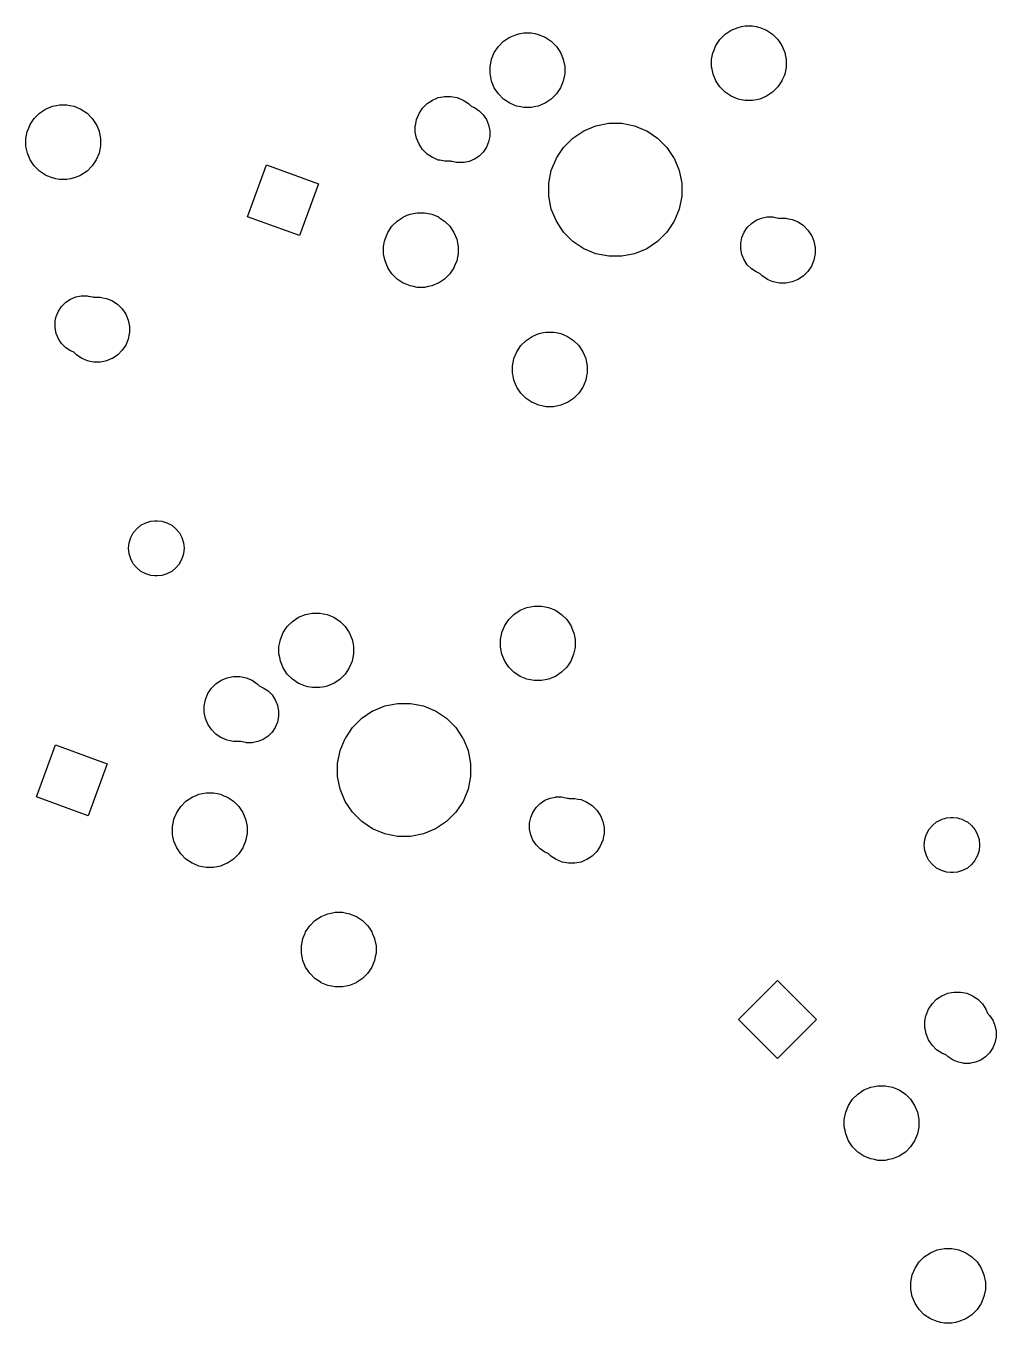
# Model space of a CAD drawing. Extents: x 74 to 361, y -185 to -87.
# Drawn here: x 185.28 to 215.22, y -185.16 to -145.13 of the extents above; entities that cross this region are included whole.
import ezdxf

# ---------------------------------------------------------------- set-up
doc = ezdxf.new("R2010")
doc.units = 0
doc.header["$MEASUREMENT"] = 0
doc.layers.add('BLACK', color=7, linetype='CONTINUOUS')

msp = doc.modelspace()

# ---------------------------------------------------------------- linework, layer by layer
at = {"layer": 'BLACK', "linetype": 'CONTINUOUS'}
for p, q in [((206.856, -145.391), (207.045, -145.266)), ((207.045, -145.266), (207.254, -145.179)), ((207.254, -145.179), (207.365, -145.157)), ((207.365, -145.157), (207.476, -145.135)), ((207.476, -145.135), (207.703, -145.135)), ((207.703, -145.135), (207.814, -145.157)), ((207.814, -145.157), (207.926, -145.179)), ((207.926, -145.179), (208.135, -145.266)), ((208.135, -145.266), (208.323, -145.391)), ((199.86, -145.767), (200.02, -145.606)), ((200.02, -145.606), (200.209, -145.481)), ((200.209, -145.481), (200.418, -145.394)), ((200.418, -145.394), (200.529, -145.372)), ((200.529, -145.372), (200.641, -145.35)), ((200.641, -145.35), (200.867, -145.35)), ((200.867, -145.35), (200.979, -145.372)), ((200.979, -145.372), (201.09, -145.394)), ((201.09, -145.394), (201.299, -145.481)), ((201.299, -145.481), (201.488, -145.606)), ((201.488, -145.606), (201.648, -145.767)), ((206.57, -145.74), (206.696, -145.552)), ((206.696, -145.552), (206.856, -145.391)), ((208.323, -145.391), (208.484, -145.552)), ((208.484, -145.552), (208.61, -145.74)), ((199.647, -146.165), (199.734, -145.955)), ((199.734, -145.955), (199.86, -145.767)), ((201.648, -145.767), (201.774, -145.955)), ((201.774, -145.955), (201.861, -146.165)), ((206.439, -146.172), (206.48, -145.965)), ((206.48, -145.965), (206.483, -145.95)), ((206.483, -145.95), (206.57, -145.74)), ((208.61, -145.74), (208.697, -145.95)), ((208.697, -145.95), (208.7, -145.965)), ((208.7, -145.965), (208.741, -146.172)), ((199.603, -146.387), (199.646, -146.172)), ((199.603, -146.614), (199.603, -146.387)), ((199.646, -146.172), (199.647, -146.165)), ((201.861, -146.165), (201.862, -146.172)), ((201.862, -146.172), (201.905, -146.387)), ((201.905, -146.387), (201.905, -146.614)), ((206.439, -146.399), (206.439, -146.172)), ((206.453, -146.472), (206.439, -146.399)), ((206.483, -146.621), (206.453, -146.472)), ((208.726, -146.472), (208.697, -146.621)), ((208.741, -146.399), (208.726, -146.472)), ((208.741, -146.172), (208.741, -146.399)), ((199.612, -146.658), (199.603, -146.614)), ((199.647, -146.836), (199.612, -146.658)), ((199.734, -147.046), (199.647, -146.836)), ((201.861, -146.836), (201.774, -147.046)), ((201.896, -146.658), (201.861, -146.836)), ((201.905, -146.614), (201.896, -146.658)), ((206.504, -146.671), (206.483, -146.621)), ((206.558, -146.803), (206.504, -146.671)), ((206.57, -146.831), (206.558, -146.803)), ((206.696, -147.019), (206.57, -146.831)), ((208.61, -146.831), (208.484, -147.019)), ((208.621, -146.803), (208.61, -146.831)), ((208.676, -146.671), (208.621, -146.803)), ((208.697, -146.621), (208.676, -146.671)), ((199.86, -147.234), (199.734, -147.046)), ((200.02, -147.395), (199.86, -147.234)), ((201.648, -147.234), (201.488, -147.395)), ((201.774, -147.046), (201.648, -147.234)), ((206.856, -147.18), (206.696, -147.019)), ((207.045, -147.306), (206.856, -147.18)), ((208.323, -147.18), (208.135, -147.306)), ((208.484, -147.019), (208.323, -147.18)), ((185.886, -147.701), (186.095, -147.614)), ((186.095, -147.614), (186.223, -147.589)), ((186.223, -147.589), (186.318, -147.57)), ((186.318, -147.57), (186.544, -147.57)), ((186.544, -147.57), (186.639, -147.589)), ((186.639, -147.589), (186.767, -147.614)), ((186.767, -147.614), (186.976, -147.701)), ((197.41, -147.835), (197.52, -147.671)), ((197.52, -147.671), (197.659, -147.532)), ((197.659, -147.532), (197.823, -147.422)), ((197.823, -147.422), (197.843, -147.414)), ((197.843, -147.414), (197.895, -147.392)), ((197.895, -147.392), (198.005, -147.347)), ((198.005, -147.347), (198.142, -147.319)), ((198.142, -147.319), (198.199, -147.308)), ((198.199, -147.308), (198.396, -147.308)), ((198.396, -147.308), (198.452, -147.319)), ((198.452, -147.319), (198.589, -147.347)), ((198.589, -147.347), (198.699, -147.392)), ((198.699, -147.392), (198.752, -147.414)), ((198.752, -147.414), (198.771, -147.422)), ((198.771, -147.422), (198.935, -147.532)), ((198.935, -147.532), (198.998, -147.594)), ((198.998, -147.594), (199.016, -147.61)), ((199.016, -147.61), (199.038, -147.621)), ((199.038, -147.621), (199.119, -147.655)), ((199.119, -147.655), (199.266, -147.753)), ((200.209, -147.521), (200.02, -147.395)), ((200.236, -147.532), (200.209, -147.521)), ((200.209, -147.521), (200.209, -147.521)), ((200.209, -147.521), (200.209, -147.521)), ((200.418, -147.607), (200.236, -147.532)), ((200.498, -147.623), (200.418, -147.607)), ((200.641, -147.652), (200.498, -147.623)), ((200.867, -147.652), (200.641, -147.652)), ((201.01, -147.623), (200.867, -147.652)), ((201.09, -147.607), (201.01, -147.623)), ((201.272, -147.532), (201.09, -147.607)), ((201.299, -147.521), (201.272, -147.532)), ((201.488, -147.395), (201.299, -147.521)), ((201.299, -147.521), (201.299, -147.521)), ((201.299, -147.521), (201.299, -147.521)), ((207.254, -147.392), (207.045, -147.306)), ((207.354, -147.412), (207.254, -147.392)), ((207.476, -147.437), (207.354, -147.412)), ((207.703, -147.437), (207.476, -147.437)), ((207.826, -147.412), (207.703, -147.437)), ((207.926, -147.392), (207.826, -147.412)), ((208.135, -147.306), (207.926, -147.392)), ((185.411, -148.175), (185.537, -147.987)), ((185.537, -147.987), (185.697, -147.827)), ((185.697, -147.827), (185.886, -147.701)), ((186.976, -147.701), (187.165, -147.827)), ((187.165, -147.827), (187.325, -147.987)), ((187.325, -147.987), (187.451, -148.175)), ((197.297, -148.207), (197.32, -148.089)), ((197.32, -148.089), (197.335, -148.017)), ((197.335, -148.017), (197.41, -147.835)), ((199.266, -147.753), (199.392, -147.879)), ((199.392, -147.879), (199.49, -148.026)), ((199.49, -148.026), (199.558, -148.19)), ((185.28, -148.607), (185.322, -148.394)), ((185.322, -148.394), (185.324, -148.385)), ((185.324, -148.385), (185.399, -148.205)), ((185.399, -148.205), (185.411, -148.175)), ((185.411, -148.175), (185.411, -148.175)), ((187.451, -148.175), (187.451, -148.175)), ((187.451, -148.175), (187.463, -148.205)), ((187.463, -148.205), (187.538, -148.385)), ((187.538, -148.385), (187.539, -148.394)), ((187.539, -148.394), (187.582, -148.607)), ((197.296, -148.211), (197.297, -148.207)), ((197.296, -148.408), (197.296, -148.211)), ((197.335, -148.601), (197.296, -148.408)), ((199.558, -148.19), (199.584, -148.32)), ((199.584, -148.32), (199.593, -148.363)), ((199.593, -148.363), (199.593, -148.364)), ((199.593, -148.364), (199.593, -148.542)), ((202.158, -148.597), (202.494, -148.373)), ((202.494, -148.373), (202.498, -148.371)), ((202.498, -148.371), (202.867, -148.218)), ((202.867, -148.218), (203.263, -148.139)), ((203.263, -148.139), (203.667, -148.139)), ((203.667, -148.139), (204.064, -148.218)), ((204.064, -148.218), (204.433, -148.371)), ((204.433, -148.371), (204.437, -148.373)), ((204.437, -148.373), (204.773, -148.597)), ((185.28, -148.834), (185.28, -148.607)), ((185.292, -148.895), (185.28, -148.834)), ((185.324, -149.056), (185.292, -148.895)), ((187.57, -148.895), (187.538, -149.056)), ((187.582, -148.834), (187.57, -148.895)), ((187.582, -148.607), (187.582, -148.834)), ((197.41, -148.783), (197.335, -148.601)), ((197.52, -148.947), (197.41, -148.783)), ((199.49, -148.88), (199.392, -149.027)), ((199.558, -148.716), (199.49, -148.88)), ((199.593, -148.542), (199.558, -148.716)), ((201.663, -149.196), (201.872, -148.883)), ((201.872, -148.883), (202.158, -148.597)), ((204.773, -148.597), (205.059, -148.883)), ((205.059, -148.883), (205.268, -149.196)), ((185.411, -149.266), (185.324, -149.056)), ((185.537, -149.454), (185.411, -149.266)), ((187.451, -149.266), (187.325, -149.454)), ((187.538, -149.056), (187.451, -149.266)), ((197.659, -149.087), (197.52, -148.947)), ((197.823, -149.196), (197.659, -149.087)), ((197.876, -149.218), (197.823, -149.196)), ((197.823, -149.196), (197.823, -149.196)), ((197.823, -149.196), (197.823, -149.196)), ((198.005, -149.272), (197.876, -149.218)), ((198.054, -149.282), (198.005, -149.272)), ((198.199, -149.31), (198.054, -149.282)), ((199.119, -149.251), (198.955, -149.319)), ((199.266, -149.153), (199.119, -149.251)), ((199.392, -149.027), (199.266, -149.153)), ((201.493, -149.592), (201.648, -149.219)), ((201.648, -149.219), (201.663, -149.196)), ((205.268, -149.196), (205.283, -149.219)), ((205.283, -149.219), (205.438, -149.592)), ((185.697, -149.615), (185.537, -149.454)), ((185.886, -149.741), (185.697, -149.615)), ((187.165, -149.615), (186.976, -149.741)), ((187.325, -149.454), (187.165, -149.615)), ((192.121, -151.022), (192.703, -149.422)), ((192.703, -149.422), (194.303, -150.004)), ((198.382, -149.31), (198.199, -149.31)), ((198.407, -149.313), (198.382, -149.31)), ((198.428, -149.319), (198.407, -149.313)), ((198.429, -149.319), (198.428, -149.319)), ((198.567, -149.347), (198.429, -149.319)), ((198.429, -149.319), (198.429, -149.319)), ((198.603, -149.354), (198.567, -149.347)), ((198.781, -149.354), (198.603, -149.354)), ((198.805, -149.349), (198.781, -149.354)), ((198.955, -149.319), (198.805, -149.349)), ((201.414, -149.988), (201.493, -149.592)), ((205.438, -149.592), (205.516, -149.988)), ((185.924, -149.756), (185.886, -149.741)), ((185.886, -149.741), (185.886, -149.741)), ((185.886, -149.741), (185.886, -149.741)), ((186.095, -149.827), (185.924, -149.756)), ((186.205, -149.849), (186.095, -149.827)), ((186.318, -149.872), (186.205, -149.849)), ((186.544, -149.872), (186.318, -149.872)), ((186.657, -149.849), (186.544, -149.872)), ((186.767, -149.827), (186.657, -149.849)), ((186.938, -149.756), (186.767, -149.827)), ((186.976, -149.741), (186.938, -149.756)), ((186.976, -149.741), (186.976, -149.741)), ((186.976, -149.741), (186.976, -149.741)), ((194.303, -150.004), (193.72, -151.604)), ((201.414, -150.392), (201.414, -149.988)), ((205.516, -149.988), (205.516, -150.392)), ((201.493, -150.789), (201.414, -150.392)), ((205.516, -150.392), (205.438, -150.789)), ((197.29, -150.913), (197.354, -150.9)), ((197.354, -150.9), (197.581, -150.9)), ((197.581, -150.9), (197.645, -150.913)), ((201.648, -151.162), (201.493, -150.789)), ((205.438, -150.789), (205.283, -151.162)), ((193.72, -151.604), (192.121, -151.022)), ((196.573, -151.317), (196.734, -151.157)), ((196.734, -151.157), (196.922, -151.031)), ((196.922, -151.031), (196.928, -151.029)), ((196.928, -151.029), (197.049, -150.979)), ((197.049, -150.979), (197.132, -150.944)), ((197.132, -150.944), (197.29, -150.913)), ((197.645, -150.913), (197.803, -150.944)), ((197.803, -150.944), (197.886, -150.979)), ((197.886, -150.979), (198.007, -151.029)), ((198.007, -151.029), (198.013, -151.031)), ((198.013, -151.031), (198.201, -151.157)), ((198.201, -151.157), (198.361, -151.317)), ((201.872, -151.498), (201.648, -151.162)), ((201.648, -151.162), (201.648, -151.162)), ((205.283, -151.162), (205.059, -151.498)), ((205.283, -151.162), (205.283, -151.162)), ((207.539, -151.354), (207.665, -151.228)), ((207.665, -151.228), (207.812, -151.129)), ((207.812, -151.129), (207.976, -151.062)), ((207.976, -151.062), (208.141, -151.029)), ((208.141, -151.029), (208.15, -151.027)), ((208.15, -151.027), (208.328, -151.027)), ((208.328, -151.027), (208.364, -151.034)), ((208.364, -151.034), (208.502, -151.062)), ((208.502, -151.062), (208.502, -151.062)), ((208.502, -151.062), (208.503, -151.062)), ((208.503, -151.062), (208.524, -151.068)), ((208.524, -151.068), (208.549, -151.071)), ((208.549, -151.071), (208.732, -151.071)), ((208.732, -151.071), (208.765, -151.077)), ((208.765, -151.077), (208.926, -151.109)), ((208.926, -151.109), (209.108, -151.184)), ((209.108, -151.184), (209.272, -151.294)), ((209.272, -151.294), (209.411, -151.433)), ((196.361, -151.715), (196.447, -151.506)), ((196.447, -151.506), (196.573, -151.317)), ((198.361, -151.317), (198.487, -151.506)), ((198.487, -151.506), (198.574, -151.715)), ((202.158, -151.784), (201.872, -151.498)), ((205.059, -151.498), (204.773, -151.784)), ((207.348, -151.789), (207.373, -151.665)), ((207.373, -151.665), (207.441, -151.501)), ((207.441, -151.501), (207.539, -151.354)), ((209.411, -151.433), (209.521, -151.597)), ((209.521, -151.597), (209.521, -151.597)), ((209.521, -151.597), (209.527, -151.612)), ((209.527, -151.612), (209.596, -151.78)), ((196.316, -151.938), (196.348, -151.776)), ((196.316, -152.165), (196.316, -151.938)), ((196.348, -151.776), (196.361, -151.715)), ((198.574, -151.715), (198.586, -151.776)), ((198.586, -151.776), (198.618, -151.938)), ((198.618, -151.938), (198.618, -152.165)), ((202.494, -152.008), (202.158, -151.784)), ((202.867, -152.163), (202.494, -152.008)), ((202.494, -152.008), (202.494, -152.008)), ((202.494, -152.008), (202.494, -152.008)), ((204.437, -152.008), (204.064, -152.163)), ((204.773, -151.784), (204.437, -152.008)), ((204.437, -152.008), (204.437, -152.008)), ((204.437, -152.008), (204.437, -152.008)), ((207.338, -151.839), (207.34, -151.828)), ((207.338, -152.017), (207.338, -151.839)), ((207.373, -152.191), (207.338, -152.017)), ((207.34, -151.828), (207.348, -151.789)), ((209.596, -151.78), (209.616, -151.876)), ((209.616, -151.876), (209.635, -151.973)), ((209.635, -151.973), (209.635, -152.17)), ((196.337, -152.268), (196.316, -152.165)), ((196.361, -152.387), (196.337, -152.268)), ((196.416, -152.521), (196.361, -152.387)), ((198.574, -152.387), (198.518, -152.521)), ((198.598, -152.268), (198.574, -152.387)), ((198.618, -152.165), (198.598, -152.268)), ((203.263, -152.241), (202.867, -152.163)), ((203.667, -152.241), (203.263, -152.241)), ((204.064, -152.163), (203.667, -152.241)), ((207.441, -152.355), (207.373, -152.191)), ((207.539, -152.502), (207.441, -152.355)), ((207.665, -152.628), (207.539, -152.502)), ((209.596, -152.364), (209.521, -152.546)), ((209.628, -152.206), (209.596, -152.364)), ((209.635, -152.17), (209.628, -152.206)), ((196.446, -152.594), (196.416, -152.521)), ((196.447, -152.596), (196.446, -152.594)), ((196.573, -152.785), (196.447, -152.596)), ((196.734, -152.945), (196.573, -152.785)), ((198.361, -152.785), (198.201, -152.945)), ((198.487, -152.596), (198.361, -152.785)), ((198.488, -152.594), (198.487, -152.596)), ((198.518, -152.521), (198.488, -152.594)), ((207.812, -152.726), (207.665, -152.628)), ((207.893, -152.76), (207.812, -152.726)), ((207.914, -152.771), (207.893, -152.76)), ((207.933, -152.787), (207.914, -152.771)), ((207.996, -152.849), (207.933, -152.787)), ((208.16, -152.959), (207.996, -152.849)), ((209.272, -152.849), (209.108, -152.959)), ((209.411, -152.71), (209.272, -152.849)), ((209.521, -152.546), (209.411, -152.71)), ((196.922, -153.071), (196.734, -152.945)), ((196.935, -153.076), (196.922, -153.071)), ((196.922, -153.071), (196.922, -153.071)), ((196.922, -153.071), (196.922, -153.071)), ((197.132, -153.158), (196.935, -153.076)), ((197.243, -153.18), (197.132, -153.158)), ((197.354, -153.202), (197.243, -153.18)), ((197.581, -153.202), (197.354, -153.202)), ((197.692, -153.18), (197.581, -153.202)), ((197.803, -153.158), (197.692, -153.18)), ((198, -153.076), (197.803, -153.158)), ((198.013, -153.071), (198, -153.076)), ((198.201, -152.945), (198.013, -153.071)), ((198.013, -153.071), (198.013, -153.071)), ((198.013, -153.071), (198.013, -153.071)), ((208.189, -152.971), (208.16, -152.959)), ((208.16, -152.959), (208.16, -152.959)), ((208.16, -152.959), (208.16, -152.959)), ((208.342, -153.034), (208.189, -152.971)), ((208.535, -153.073), (208.342, -153.034)), ((208.732, -153.073), (208.535, -153.073)), ((208.926, -153.034), (208.732, -153.073)), ((209.079, -152.971), (208.926, -153.034)), ((209.108, -152.959), (209.079, -152.971)), ((209.108, -152.959), (209.108, -152.959)), ((209.108, -152.959), (209.108, -152.959)), ((186.38, -153.789), (186.506, -153.663)), ((186.506, -153.663), (186.653, -153.565)), ((186.653, -153.565), (186.817, -153.497)), ((186.817, -153.497), (186.982, -153.464)), ((186.982, -153.464), (186.992, -153.462)), ((186.992, -153.462), (187.169, -153.462)), ((187.169, -153.462), (187.205, -153.469)), ((187.205, -153.469), (187.343, -153.497)), ((187.343, -153.497), (187.343, -153.497)), ((187.343, -153.497), (187.344, -153.497)), ((187.344, -153.497), (187.365, -153.503)), ((187.365, -153.503), (187.39, -153.506)), ((187.39, -153.506), (187.574, -153.506)), ((187.574, -153.506), (187.65, -153.521)), ((187.65, -153.521), (187.767, -153.544)), ((187.767, -153.544), (187.949, -153.62)), ((187.949, -153.62), (188.113, -153.729)), ((186.186, -154.239), (186.214, -154.1)), ((186.214, -154.1), (186.282, -153.936)), ((186.282, -153.936), (186.38, -153.789)), ((188.113, -153.729), (188.252, -153.869)), ((188.252, -153.869), (188.362, -154.032)), ((188.362, -154.032), (188.437, -154.215)), ((186.179, -154.274), (186.186, -154.239)), ((186.179, -154.452), (186.179, -154.274)), ((186.18, -154.453), (186.179, -154.452)), ((186.214, -154.626), (186.18, -154.453)), ((188.437, -154.215), (188.456, -154.307)), ((188.456, -154.307), (188.476, -154.408)), ((188.476, -154.408), (188.476, -154.605)), ((186.282, -154.79), (186.214, -154.626)), ((186.38, -154.937), (186.282, -154.79)), ((188.437, -154.799), (188.362, -154.981)), ((188.47, -154.635), (188.437, -154.799)), ((188.476, -154.605), (188.47, -154.635)), ((200.554, -155.001), (200.714, -154.841)), ((200.714, -154.841), (200.902, -154.715)), ((200.902, -154.715), (201.112, -154.628)), ((201.112, -154.628), (201.254, -154.6)), ((201.254, -154.6), (201.334, -154.584)), ((201.334, -154.584), (201.561, -154.584)), ((201.561, -154.584), (201.641, -154.6)), ((201.641, -154.6), (201.783, -154.628)), ((201.783, -154.628), (201.993, -154.715)), ((201.993, -154.715), (202.181, -154.841)), ((202.181, -154.841), (202.342, -155.001)), ((186.506, -155.063), (186.38, -154.937)), ((186.653, -155.161), (186.506, -155.063)), ((186.734, -155.195), (186.653, -155.161)), ((186.756, -155.206), (186.734, -155.195)), ((186.775, -155.222), (186.756, -155.206)), ((186.837, -155.284), (186.775, -155.222)), ((187.001, -155.394), (186.837, -155.284)), ((188.113, -155.284), (187.949, -155.394)), ((188.252, -155.145), (188.113, -155.284)), ((188.362, -154.981), (188.252, -155.145)), ((200.341, -155.399), (200.428, -155.189)), ((200.428, -155.189), (200.554, -155.001)), ((202.342, -155.001), (202.468, -155.189)), ((202.468, -155.189), (202.554, -155.399)), ((187.018, -155.401), (187.001, -155.394)), ((187.001, -155.394), (187.001, -155.394)), ((187.001, -155.394), (187.001, -155.394)), ((187.183, -155.469), (187.018, -155.401)), ((187.262, -155.485), (187.183, -155.469)), ((187.376, -155.508), (187.262, -155.485)), ((187.574, -155.508), (187.376, -155.508)), ((187.688, -155.485), (187.574, -155.508)), ((187.767, -155.469), (187.688, -155.485)), ((187.932, -155.401), (187.767, -155.469)), ((187.949, -155.394), (187.932, -155.401)), ((187.949, -155.394), (187.949, -155.394)), ((187.949, -155.394), (187.949, -155.394)), ((200.297, -155.621), (200.327, -155.469)), ((200.297, -155.848), (200.297, -155.621)), ((200.327, -155.469), (200.341, -155.399)), ((202.554, -155.399), (202.568, -155.469)), ((202.568, -155.469), (202.599, -155.621)), ((202.599, -155.621), (202.599, -155.848)), ((200.314, -155.934), (200.297, -155.848)), ((200.341, -156.07), (200.314, -155.934)), ((200.392, -156.194), (200.341, -156.07)), ((202.554, -156.07), (202.503, -156.194)), ((202.582, -155.934), (202.554, -156.07)), ((202.599, -155.848), (202.582, -155.934)), ((200.421, -156.265), (200.392, -156.194)), ((200.428, -156.28), (200.421, -156.265)), ((200.554, -156.468), (200.428, -156.28)), ((200.714, -156.629), (200.554, -156.468)), ((202.342, -156.468), (202.181, -156.629)), ((202.468, -156.28), (202.342, -156.468)), ((202.474, -156.265), (202.468, -156.28)), ((202.503, -156.194), (202.474, -156.265)), ((200.902, -156.755), (200.714, -156.629)), ((200.909, -156.757), (200.902, -156.755)), ((200.902, -156.755), (200.902, -156.755)), ((200.902, -156.755), (200.902, -156.755)), ((201.112, -156.841), (200.909, -156.757)), ((201.202, -156.859), (201.112, -156.841)), ((201.334, -156.886), (201.202, -156.859)), ((201.561, -156.886), (201.334, -156.886)), ((201.693, -156.859), (201.561, -156.886)), ((201.783, -156.841), (201.693, -156.859)), ((201.986, -156.757), (201.783, -156.841)), ((201.993, -156.755), (201.986, -156.757)), ((202.181, -156.629), (201.993, -156.755)), ((201.993, -156.755), (201.993, -156.755)), ((201.993, -156.755), (201.993, -156.755)), ((188.843, -160.534), (188.975, -160.464)), ((188.975, -160.464), (189.136, -160.415)), ((189.136, -160.415), (189.261, -160.403)), ((189.261, -160.403), (189.344, -160.403)), ((189.344, -160.403), (189.469, -160.415)), ((189.469, -160.415), (189.63, -160.464)), ((189.63, -160.464), (189.762, -160.534)), ((188.513, -160.926), (188.592, -160.779)), ((188.592, -160.779), (188.698, -160.649)), ((188.592, -160.779), (188.592, -160.779)), ((188.698, -160.649), (188.827, -160.543)), ((188.827, -160.543), (188.843, -160.534)), ((189.762, -160.534), (189.778, -160.543)), ((189.778, -160.543), (189.907, -160.649)), ((189.907, -160.649), (190.014, -160.779)), ((190.014, -160.779), (190.014, -160.779)), ((190.014, -160.779), (190.093, -160.926)), ((188.447, -161.254), (188.464, -161.087)), ((188.464, -161.42), (188.447, -161.254)), ((188.464, -161.087), (188.513, -160.926)), ((190.093, -160.926), (190.141, -161.087)), ((190.141, -161.087), (190.158, -161.254)), ((190.158, -161.254), (190.141, -161.42)), ((188.513, -161.581), (188.464, -161.42)), ((188.583, -161.714), (188.513, -161.581)), ((190.093, -161.581), (190.022, -161.714)), ((190.141, -161.42), (190.093, -161.581)), ((188.592, -161.729), (188.583, -161.714)), ((188.698, -161.858), (188.592, -161.729)), ((188.827, -161.965), (188.698, -161.858)), ((188.975, -162.044), (188.827, -161.965)), ((188.827, -161.965), (188.827, -161.965)), ((189.136, -162.092), (188.975, -162.044)), ((189.261, -162.105), (189.136, -162.092)), ((189.344, -162.105), (189.261, -162.105)), ((189.469, -162.092), (189.344, -162.105)), ((189.63, -162.044), (189.469, -162.092)), ((189.778, -161.965), (189.63, -162.044)), ((189.907, -161.858), (189.778, -161.965)), ((189.778, -161.965), (189.778, -161.965)), ((190.014, -161.729), (189.907, -161.858)), ((190.022, -161.714), (190.014, -161.729)), ((193.693, -163.382), (193.903, -163.295)), ((193.903, -163.295), (194.014, -163.273)), ((194.014, -163.273), (194.125, -163.251)), ((194.125, -163.251), (194.352, -163.251)), ((194.352, -163.251), (194.463, -163.273)), ((194.463, -163.273), (194.574, -163.295)), ((194.574, -163.295), (194.784, -163.382)), ((200.18, -163.453), (200.341, -163.293)), ((200.341, -163.293), (200.529, -163.167)), ((200.529, -163.167), (200.739, -163.08)), ((200.739, -163.08), (200.85, -163.058)), ((200.85, -163.058), (200.961, -163.036)), ((200.961, -163.036), (201.188, -163.036)), ((201.188, -163.036), (201.299, -163.058)), ((201.299, -163.058), (201.41, -163.08)), ((201.41, -163.08), (201.619, -163.167)), ((201.619, -163.167), (201.808, -163.293)), ((201.808, -163.293), (201.968, -163.453)), ((193.219, -163.856), (193.344, -163.668)), ((193.344, -163.668), (193.505, -163.508)), ((193.505, -163.508), (193.693, -163.382)), ((194.784, -163.382), (194.972, -163.508)), ((194.972, -163.508), (195.133, -163.668)), ((195.133, -163.668), (195.259, -163.856)), ((199.968, -163.851), (200.054, -163.641)), ((200.054, -163.641), (200.18, -163.453)), ((201.968, -163.453), (202.094, -163.641)), ((202.094, -163.641), (202.181, -163.851)), ((193.112, -164.164), (193.132, -164.066)), ((193.132, -164.066), (193.219, -163.856)), ((195.259, -163.856), (195.345, -164.066)), ((195.345, -164.066), (195.365, -164.164)), ((199.923, -164.073), (199.964, -163.866)), ((199.923, -164.3), (199.923, -164.073)), ((199.964, -163.866), (199.968, -163.851)), ((202.181, -163.851), (202.184, -163.866)), ((202.184, -163.866), (202.225, -164.073)), ((202.225, -164.073), (202.225, -164.3)), ((193.088, -164.288), (193.112, -164.164)), ((193.088, -164.515), (193.088, -164.288)), ((195.365, -164.164), (195.39, -164.288)), ((195.39, -164.288), (195.39, -164.515)), ((199.935, -164.358), (199.923, -164.3)), ((199.968, -164.522), (199.935, -164.358)), ((202.214, -164.358), (202.181, -164.522)), ((202.225, -164.3), (202.214, -164.358)), ((193.11, -164.626), (193.088, -164.515)), ((193.132, -164.737), (193.11, -164.626)), ((193.219, -164.947), (193.132, -164.737)), ((195.345, -164.737), (195.259, -164.947)), ((195.367, -164.626), (195.345, -164.737)), ((195.39, -164.515), (195.367, -164.626)), ((200.054, -164.732), (199.968, -164.522)), ((200.18, -164.92), (200.054, -164.732)), ((202.094, -164.732), (201.968, -164.92)), ((202.181, -164.522), (202.094, -164.732)), ((191.308, -165.323), (191.49, -165.248)), ((191.49, -165.248), (191.62, -165.222)), ((191.62, -165.222), (191.683, -165.209)), ((191.683, -165.209), (191.88, -165.209)), ((191.88, -165.209), (191.943, -165.222)), ((191.943, -165.222), (192.074, -165.248)), ((192.074, -165.248), (192.256, -165.323)), ((193.344, -165.135), (193.219, -164.947)), ((193.505, -165.296), (193.344, -165.135)), ((193.693, -165.422), (193.505, -165.296)), ((194.972, -165.296), (194.784, -165.422)), ((195.133, -165.135), (194.972, -165.296)), ((195.259, -164.947), (195.133, -165.135)), ((200.341, -165.081), (200.18, -164.92)), ((200.529, -165.207), (200.341, -165.081)), ((200.739, -165.293), (200.529, -165.207)), ((200.85, -165.316), (200.739, -165.293)), ((201.41, -165.293), (201.299, -165.316)), ((201.619, -165.207), (201.41, -165.293)), ((201.808, -165.081), (201.619, -165.207)), ((201.968, -164.92), (201.808, -165.081)), ((190.895, -165.736), (191.004, -165.572)), ((191.004, -165.572), (191.144, -165.433)), ((191.144, -165.433), (191.308, -165.323)), ((192.256, -165.323), (192.42, -165.433)), ((192.42, -165.433), (192.482, -165.495)), ((192.482, -165.495), (192.501, -165.511)), ((192.501, -165.511), (192.523, -165.522)), ((192.523, -165.522), (192.603, -165.556)), ((192.603, -165.556), (192.751, -165.654)), ((192.751, -165.654), (192.876, -165.78)), ((193.755, -165.447), (193.693, -165.422)), ((193.693, -165.422), (193.693, -165.422)), ((193.693, -165.422), (193.693, -165.422)), ((193.903, -165.508), (193.755, -165.447)), ((193.982, -165.524), (193.903, -165.508)), ((194.125, -165.553), (193.982, -165.524)), ((194.352, -165.553), (194.125, -165.553)), ((194.495, -165.524), (194.352, -165.553)), ((194.574, -165.508), (194.495, -165.524)), ((194.722, -165.447), (194.574, -165.508)), ((194.784, -165.422), (194.722, -165.447)), ((194.784, -165.422), (194.784, -165.422)), ((194.784, -165.422), (194.784, -165.422)), ((200.961, -165.338), (200.85, -165.316)), ((201.188, -165.338), (200.961, -165.338)), ((201.299, -165.316), (201.188, -165.338)), ((190.781, -166.112), (190.817, -165.927)), ((190.781, -166.309), (190.781, -166.112)), ((190.817, -165.927), (190.819, -165.918)), ((190.819, -165.918), (190.894, -165.738)), ((190.894, -165.738), (190.895, -165.736)), ((190.895, -165.736), (190.895, -165.736)), ((192.876, -165.78), (192.975, -165.927)), ((192.975, -165.927), (193.043, -166.091)), ((193.043, -166.091), (193.058, -166.166)), ((196.352, -166.119), (196.748, -166.041)), ((196.748, -166.041), (197.152, -166.041)), ((197.152, -166.041), (197.548, -166.119)), ((190.781, -166.311), (190.781, -166.309)), ((190.819, -166.502), (190.781, -166.311)), ((190.895, -166.685), (190.819, -166.502)), ((193.077, -166.445), (193.043, -166.617)), ((193.058, -166.166), (193.077, -166.265)), ((193.077, -166.265), (193.077, -166.443)), ((193.077, -166.443), (193.077, -166.445)), ((195.357, -166.784), (195.643, -166.498)), ((195.643, -166.498), (195.978, -166.274)), ((195.978, -166.274), (195.995, -166.267)), ((195.995, -166.267), (196.352, -166.119)), ((197.548, -166.119), (197.905, -166.267)), ((197.905, -166.267), (197.922, -166.274)), ((197.922, -166.274), (198.257, -166.498)), ((198.257, -166.498), (198.543, -166.784)), ((191.004, -166.849), (190.895, -166.685)), ((191.144, -166.988), (191.004, -166.849)), ((192.975, -166.781), (192.876, -166.928)), ((193.043, -166.617), (192.975, -166.781)), ((195.147, -167.098), (195.357, -166.784)), ((198.543, -166.784), (198.753, -167.098)), ((191.308, -167.098), (191.144, -166.988)), ((191.342, -167.112), (191.308, -167.098)), ((191.308, -167.098), (191.308, -167.098)), ((191.308, -167.098), (191.308, -167.098)), ((191.49, -167.173), (191.342, -167.112)), ((191.586, -167.192), (191.49, -167.173)), ((191.683, -167.211), (191.586, -167.192)), ((191.867, -167.211), (191.683, -167.211)), ((191.891, -167.214), (191.867, -167.211)), ((191.912, -167.22), (191.891, -167.214)), ((191.914, -167.22), (191.912, -167.22)), ((192.052, -167.248), (191.914, -167.22)), ((191.914, -167.22), (191.914, -167.22)), ((192.088, -167.255), (192.052, -167.248)), ((192.265, -167.255), (192.088, -167.255)), ((192.29, -167.25), (192.265, -167.255)), ((192.439, -167.22), (192.29, -167.25)), ((192.603, -167.153), (192.439, -167.22)), ((192.751, -167.054), (192.603, -167.153)), ((192.876, -166.928), (192.751, -167.054)), ((194.978, -167.493), (195.132, -167.12)), ((195.132, -167.12), (195.147, -167.098)), ((198.753, -167.098), (198.768, -167.12)), ((198.768, -167.12), (198.922, -167.493)), ((185.606, -168.923), (186.188, -167.323)), ((186.188, -167.323), (187.787, -167.905)), ((194.899, -167.89), (194.978, -167.493)), ((198.922, -167.493), (199.001, -167.89)), ((187.787, -167.905), (187.205, -169.505)), ((194.899, -168.294), (194.899, -167.89)), ((199.001, -167.89), (199.001, -168.294)), ((194.978, -168.69), (194.899, -168.294)), ((199.001, -168.294), (198.922, -168.69)), ((190.412, -168.93), (190.533, -168.88)), ((190.533, -168.88), (190.616, -168.846)), ((190.616, -168.846), (190.727, -168.823)), ((190.727, -168.823), (190.839, -168.801)), ((190.839, -168.801), (191.065, -168.801)), ((191.065, -168.801), (191.176, -168.823)), ((191.176, -168.823), (191.288, -168.846)), ((191.288, -168.846), (191.37, -168.88)), ((191.37, -168.88), (191.491, -168.93)), ((195.132, -169.063), (194.978, -168.69)), ((198.922, -168.69), (198.768, -169.063)), ((187.205, -169.505), (185.606, -168.923)), ((189.932, -169.407), (190.058, -169.219)), ((190.058, -169.219), (190.218, -169.058)), ((190.218, -169.058), (190.407, -168.932)), ((190.407, -168.932), (190.412, -168.93)), ((191.491, -168.93), (191.497, -168.932)), ((191.497, -168.932), (191.686, -169.058)), ((191.686, -169.058), (191.846, -169.219)), ((191.846, -169.219), (191.972, -169.407)), ((195.357, -169.399), (195.132, -169.063)), ((195.132, -169.063), (195.132, -169.063)), ((198.768, -169.063), (198.543, -169.399)), ((198.768, -169.063), (198.768, -169.063)), ((200.925, -169.402), (201.024, -169.255)), ((201.024, -169.255), (201.149, -169.129)), ((201.149, -169.129), (201.297, -169.031)), ((201.297, -169.031), (201.461, -168.963)), ((201.461, -168.963), (201.625, -168.93)), ((201.625, -168.93), (201.635, -168.928)), ((201.635, -168.928), (201.812, -168.928)), ((201.812, -168.928), (201.848, -168.935)), ((201.848, -168.935), (201.986, -168.963)), ((201.986, -168.963), (201.986, -168.963)), ((201.986, -168.963), (201.988, -168.963)), ((201.988, -168.963), (202.009, -168.969)), ((202.009, -168.969), (202.033, -168.972)), ((202.033, -168.972), (202.217, -168.972)), ((202.217, -168.972), (202.314, -168.991)), ((202.314, -168.991), (202.41, -169.01)), ((202.41, -169.01), (202.592, -169.086)), ((202.592, -169.086), (202.756, -169.195)), ((202.756, -169.195), (202.896, -169.335)), ((189.801, -169.839), (189.832, -169.685)), ((189.832, -169.685), (189.845, -169.617)), ((189.845, -169.617), (189.932, -169.407)), ((191.972, -169.407), (192.059, -169.617)), ((192.059, -169.617), (192.072, -169.685)), ((192.072, -169.685), (192.103, -169.839)), ((195.643, -169.685), (195.357, -169.399)), ((195.978, -169.909), (195.643, -169.685)), ((198.257, -169.685), (197.922, -169.909)), ((198.543, -169.399), (198.257, -169.685)), ((200.823, -169.74), (200.834, -169.685)), ((200.834, -169.685), (200.857, -169.566)), ((200.857, -169.566), (200.925, -169.402)), ((202.896, -169.335), (203, -169.491)), ((203, -169.491), (203.005, -169.499)), ((203.005, -169.499), (203.006, -169.5)), ((203.006, -169.5), (203.081, -169.681)), ((203.081, -169.681), (203.1, -169.777)), ((213.251, -169.805), (213.381, -169.699)), ((213.381, -169.699), (213.414, -169.681)), ((213.414, -169.681), (213.529, -169.62)), ((213.529, -169.62), (213.539, -169.617)), ((213.539, -169.617), (213.628, -169.59)), ((213.628, -169.59), (213.689, -169.571)), ((213.689, -169.571), (213.814, -169.559)), ((213.814, -169.559), (213.898, -169.559)), ((213.898, -169.559), (214.023, -169.571)), ((214.023, -169.571), (214.084, -169.59)), ((214.084, -169.59), (214.173, -169.617)), ((214.173, -169.617), (214.183, -169.62)), ((214.183, -169.62), (214.298, -169.681)), ((214.298, -169.681), (214.331, -169.699)), ((214.331, -169.699), (214.461, -169.805)), ((189.801, -170.066), (189.801, -169.839)), ((189.806, -170.094), (189.801, -170.066)), ((189.845, -170.288), (189.806, -170.094)), ((192.097, -170.094), (192.059, -170.288)), ((192.103, -170.066), (192.097, -170.094)), ((192.103, -169.839), (192.103, -170.066)), ((196.352, -170.064), (195.978, -169.909)), ((195.978, -169.909), (195.978, -169.909)), ((195.978, -169.909), (195.978, -169.909)), ((196.748, -170.143), (196.352, -170.064)), ((197.548, -170.064), (197.152, -170.143)), ((197.922, -169.909), (197.548, -170.064)), ((197.922, -169.909), (197.922, -169.909)), ((197.922, -169.909), (197.922, -169.909)), ((200.823, -169.918), (200.823, -169.74)), ((200.823, -169.92), (200.823, -169.918)), ((200.857, -170.092), (200.823, -169.92)), ((200.925, -170.256), (200.857, -170.092)), ((203.115, -170.094), (203.081, -170.265)), ((203.1, -169.777), (203.119, -169.874)), ((203.119, -170.071), (203.115, -170.094)), ((203.119, -169.874), (203.119, -170.071)), ((213.017, -170.243), (213.062, -170.094)), ((213.062, -170.094), (213.066, -170.082)), ((213.066, -170.082), (213.145, -169.935)), ((213.066, -170.082), (213.066, -170.082)), ((213.145, -169.935), (213.251, -169.805)), ((213.145, -169.935), (213.145, -169.935)), ((214.461, -169.805), (214.567, -169.935)), ((214.567, -169.935), (214.567, -169.935)), ((214.567, -169.935), (214.646, -170.082)), ((214.646, -170.082), (214.646, -170.082)), ((214.646, -170.082), (214.649, -170.094)), ((214.649, -170.094), (214.695, -170.243)), ((189.932, -170.498), (189.845, -170.288)), ((190.058, -170.686), (189.932, -170.498)), ((191.972, -170.498), (191.846, -170.686)), ((192.059, -170.288), (191.972, -170.498)), ((197.152, -170.143), (196.748, -170.143)), ((201.024, -170.403), (200.925, -170.256)), ((201.149, -170.529), (201.024, -170.403)), ((203.005, -170.447), (202.896, -170.611)), ((203.081, -170.265), (203.005, -170.447)), ((213.001, -170.41), (213.017, -170.243)), ((213.017, -170.576), (213.001, -170.41)), ((214.695, -170.243), (214.711, -170.41)), ((214.711, -170.41), (214.695, -170.576)), ((190.218, -170.846), (190.058, -170.686)), ((190.407, -170.972), (190.218, -170.846)), ((191.686, -170.846), (191.497, -170.972)), ((191.846, -170.686), (191.686, -170.846)), ((201.297, -170.627), (201.149, -170.529)), ((201.377, -170.661), (201.297, -170.627)), ((201.399, -170.672), (201.377, -170.661)), ((201.418, -170.688), (201.399, -170.672)), ((201.48, -170.75), (201.418, -170.688)), ((201.644, -170.86), (201.48, -170.75)), ((201.698, -170.882), (201.644, -170.86)), ((201.644, -170.86), (201.644, -170.86)), ((201.644, -170.86), (201.644, -170.86)), ((201.826, -170.935), (201.698, -170.882)), ((202.539, -170.882), (202.41, -170.935)), ((202.592, -170.86), (202.539, -170.882)), ((202.756, -170.75), (202.592, -170.86)), ((202.592, -170.86), (202.592, -170.86)), ((202.592, -170.86), (202.592, -170.86)), ((202.896, -170.611), (202.756, -170.75)), ((213.066, -170.737), (213.017, -170.576)), ((213.105, -170.811), (213.066, -170.737)), ((213.145, -170.885), (213.105, -170.811)), ((213.251, -171.014), (213.145, -170.885)), ((214.567, -170.885), (214.461, -171.014)), ((214.606, -170.811), (214.567, -170.885)), ((214.646, -170.737), (214.606, -170.811)), ((214.695, -170.576), (214.646, -170.737)), ((190.464, -170.996), (190.407, -170.972)), ((190.407, -170.972), (190.407, -170.972)), ((190.407, -170.972), (190.407, -170.972)), ((190.616, -171.059), (190.464, -170.996)), ((190.727, -171.081), (190.616, -171.059)), ((190.839, -171.103), (190.727, -171.081)), ((191.065, -171.103), (190.839, -171.103)), ((191.176, -171.081), (191.065, -171.103)), ((191.288, -171.059), (191.176, -171.081)), ((191.44, -170.996), (191.288, -171.059)), ((191.497, -170.972), (191.44, -170.996)), ((191.497, -170.972), (191.497, -170.972)), ((191.497, -170.972), (191.497, -170.972)), ((202.02, -170.974), (201.826, -170.935)), ((202.217, -170.974), (202.02, -170.974)), ((202.41, -170.935), (202.217, -170.974)), ((213.381, -171.121), (213.251, -171.014)), ((213.529, -171.2), (213.381, -171.121)), ((213.381, -171.121), (213.381, -171.121)), ((213.689, -171.248), (213.529, -171.2)), ((213.814, -171.261), (213.689, -171.248)), ((213.898, -171.261), (213.814, -171.261)), ((214.023, -171.248), (213.898, -171.261)), ((214.183, -171.2), (214.023, -171.248)), ((214.331, -171.121), (214.183, -171.2)), ((214.461, -171.014), (214.331, -171.121)), ((214.331, -171.121), (214.331, -171.121)), ((194.596, -172.529), (194.738, -172.501)), ((194.738, -172.501), (194.819, -172.485)), ((194.819, -172.485), (195.045, -172.485)), ((195.045, -172.485), (195.126, -172.501)), ((195.126, -172.501), (195.268, -172.529)), ((193.912, -173.091), (194.038, -172.902)), ((194.038, -172.902), (194.198, -172.742)), ((194.198, -172.742), (194.387, -172.616)), ((194.387, -172.616), (194.596, -172.529)), ((195.268, -172.529), (195.477, -172.616)), ((195.477, -172.616), (195.666, -172.742)), ((195.666, -172.742), (195.826, -172.902)), ((195.826, -172.902), (195.952, -173.091)), ((193.781, -173.522), (193.825, -173.302)), ((193.825, -173.3), (193.896, -173.131)), ((193.825, -173.302), (193.825, -173.3)), ((193.896, -173.131), (193.912, -173.091)), ((193.912, -173.091), (193.912, -173.091)), ((195.952, -173.091), (195.952, -173.091)), ((195.952, -173.091), (195.969, -173.131)), ((195.969, -173.131), (196.039, -173.3)), ((196.039, -173.3), (196.039, -173.302)), ((196.039, -173.302), (196.083, -173.522)), ((193.781, -173.749), (193.781, -173.522)), ((196.083, -173.522), (196.083, -173.749)), ((193.803, -173.86), (193.781, -173.749)), ((193.825, -173.971), (193.803, -173.86)), ((193.912, -174.181), (193.825, -173.971)), ((196.039, -173.971), (195.952, -174.181)), ((196.061, -173.86), (196.039, -173.971)), ((196.083, -173.749), (196.061, -173.86)), ((194.038, -174.369), (193.912, -174.181)), ((194.198, -174.53), (194.038, -174.369)), ((195.826, -174.369), (195.666, -174.53)), ((195.952, -174.181), (195.826, -174.369)), ((194.387, -174.656), (194.198, -174.53)), ((194.394, -174.659), (194.387, -174.656)), ((194.387, -174.656), (194.387, -174.656)), ((194.387, -174.656), (194.387, -174.656)), ((194.596, -174.743), (194.394, -174.659)), ((194.708, -174.765), (194.596, -174.743)), ((194.819, -174.787), (194.708, -174.765)), ((195.045, -174.787), (194.819, -174.787)), ((195.157, -174.765), (195.045, -174.787)), ((195.268, -174.743), (195.157, -174.765)), ((195.471, -174.659), (195.268, -174.743)), ((195.477, -174.656), (195.471, -174.659)), ((195.666, -174.53), (195.477, -174.656)), ((195.477, -174.656), (195.477, -174.656)), ((195.477, -174.656), (195.477, -174.656)), ((207.264, -175.798), (208.468, -174.594)), ((208.468, -174.594), (209.671, -175.798)), ((213.132, -175.476), (213.241, -175.312)), ((213.241, -175.312), (213.381, -175.172)), ((213.381, -175.172), (213.545, -175.063)), ((213.545, -175.063), (213.727, -174.987)), ((213.727, -174.987), (213.843, -174.964)), ((213.843, -174.964), (213.92, -174.949)), ((213.92, -174.949), (214.117, -174.949)), ((214.117, -174.949), (214.195, -174.964)), ((214.195, -174.964), (214.311, -174.987)), ((214.311, -174.987), (214.493, -175.063)), ((214.493, -175.063), (214.657, -175.172)), ((214.657, -175.172), (214.796, -175.312)), ((214.796, -175.312), (214.905, -175.474)), ((213.018, -175.851), (213.051, -175.684)), ((213.051, -175.684), (213.056, -175.658)), ((213.056, -175.658), (213.132, -175.476)), ((214.905, -175.474), (214.906, -175.476)), ((214.906, -175.476), (214.958, -175.601)), ((214.958, -175.601), (214.97, -175.623)), ((214.97, -175.623), (214.985, -175.642)), ((214.985, -175.642), (215.016, -175.672)), ((215.016, -175.672), (215.114, -175.82)), ((208.468, -177.001), (207.264, -175.798)), ((209.671, -175.798), (208.468, -177.001)), ((213.018, -176.048), (213.018, -175.851)), ((213.025, -176.082), (213.018, -176.048)), ((213.056, -176.242), (213.025, -176.082)), ((215.114, -175.82), (215.182, -175.984)), ((215.182, -175.984), (215.217, -176.158)), ((213.132, -176.424), (213.056, -176.242)), ((213.241, -176.588), (213.132, -176.424)), ((215.182, -176.51), (215.114, -176.674)), ((215.217, -176.335), (215.182, -176.51)), ((215.217, -176.158), (215.217, -176.335)), ((213.381, -176.727), (213.241, -176.588)), ((213.545, -176.837), (213.381, -176.727)), ((213.67, -176.889), (213.545, -176.837)), ((213.545, -176.837), (213.545, -176.837)), ((213.545, -176.837), (213.545, -176.837)), ((213.692, -176.9), (213.67, -176.889)), ((213.711, -176.916), (213.692, -176.9)), ((213.742, -176.947), (213.711, -176.916)), ((215.016, -176.821), (214.89, -176.947)), ((215.114, -176.674), (215.016, -176.821)), ((213.889, -177.045), (213.742, -176.947)), ((214.053, -177.113), (213.889, -177.045)), ((214.202, -177.143), (214.053, -177.113)), ((214.227, -177.148), (214.202, -177.143)), ((214.405, -177.148), (214.227, -177.148)), ((214.429, -177.143), (214.405, -177.148)), ((214.579, -177.113), (214.429, -177.143)), ((214.743, -177.045), (214.579, -177.113)), ((214.89, -176.947), (214.743, -177.045)), ((210.791, -178.257), (210.952, -178.096)), ((210.952, -178.096), (211.14, -177.97)), ((211.14, -177.97), (211.35, -177.884)), ((211.35, -177.884), (211.461, -177.861)), ((211.461, -177.861), (211.572, -177.839)), ((211.572, -177.839), (211.799, -177.839)), ((211.799, -177.839), (211.91, -177.861)), ((211.91, -177.861), (212.021, -177.884)), ((212.021, -177.884), (212.231, -177.97)), ((212.231, -177.97), (212.419, -178.096)), ((212.419, -178.096), (212.579, -178.257)), ((210.579, -178.655), (210.665, -178.445)), ((210.665, -178.445), (210.791, -178.257)), ((210.665, -178.445), (210.665, -178.445)), ((212.579, -178.257), (212.705, -178.445)), ((212.705, -178.445), (212.705, -178.445)), ((212.705, -178.445), (212.792, -178.655)), ((210.534, -178.877), (210.579, -178.655)), ((210.534, -179.104), (210.534, -178.877)), ((212.792, -178.655), (212.836, -178.877)), ((212.836, -178.877), (212.836, -179.104)), ((210.557, -179.215), (210.534, -179.104)), ((210.579, -179.326), (210.557, -179.215)), ((212.814, -179.215), (212.792, -179.326)), ((212.836, -179.104), (212.814, -179.215)), ((210.665, -179.536), (210.579, -179.326)), ((210.791, -179.724), (210.665, -179.536)), ((212.705, -179.536), (212.579, -179.724)), ((212.792, -179.326), (212.705, -179.536)), ((210.952, -179.884), (210.791, -179.724)), ((211.14, -180.01), (210.952, -179.884)), ((211.35, -180.097), (211.14, -180.01)), ((211.461, -180.119), (211.35, -180.097)), ((211.572, -180.141), (211.461, -180.119)), ((211.91, -180.119), (211.799, -180.141)), ((212.021, -180.097), (211.91, -180.119)), ((212.231, -180.01), (212.021, -180.097)), ((212.419, -179.884), (212.231, -180.01)), ((212.579, -179.724), (212.419, -179.884)), ((211.799, -180.141), (211.572, -180.141)), ((213.191, -182.991), (213.4, -182.904)), ((213.4, -182.904), (213.512, -182.882)), ((213.512, -182.882), (213.623, -182.86)), ((213.623, -182.86), (213.849, -182.86)), ((213.849, -182.86), (213.961, -182.882)), ((213.961, -182.882), (214.072, -182.904)), ((214.072, -182.904), (214.281, -182.991)), ((212.716, -183.466), (212.842, -183.277)), ((212.842, -183.277), (213.002, -183.117)), ((213.002, -183.117), (213.191, -182.991)), ((214.281, -182.991), (214.47, -183.117)), ((214.47, -183.117), (214.63, -183.277)), ((214.63, -183.277), (214.756, -183.466)), ((212.585, -183.897), (212.629, -183.675)), ((212.629, -183.675), (212.716, -183.466)), ((214.756, -183.466), (214.843, -183.675)), ((214.843, -183.675), (214.887, -183.897)), ((212.585, -184.124), (212.585, -183.897)), ((212.629, -184.347), (212.585, -184.124)), ((214.887, -184.124), (214.843, -184.347)), ((214.887, -183.897), (214.887, -184.124)), ((212.716, -184.556), (212.629, -184.347)), ((214.843, -184.347), (214.756, -184.556)), ((212.842, -184.744), (212.716, -184.556)), ((213.002, -184.905), (212.842, -184.744)), ((213.191, -185.031), (213.002, -184.905)), ((214.47, -184.905), (214.281, -185.031)), ((214.63, -184.744), (214.47, -184.905)), ((214.756, -184.556), (214.63, -184.744)), ((213.4, -185.118), (213.191, -185.031)), ((213.512, -185.14), (213.4, -185.118)), ((213.623, -185.162), (213.512, -185.14)), ((213.849, -185.162), (213.623, -185.162)), ((213.961, -185.14), (213.849, -185.162)), ((214.072, -185.118), (213.961, -185.14)), ((214.281, -185.031), (214.072, -185.118))]:
    msp.add_line(p, q, dxfattribs=at)

doc.saveas('drawing.dxf')
